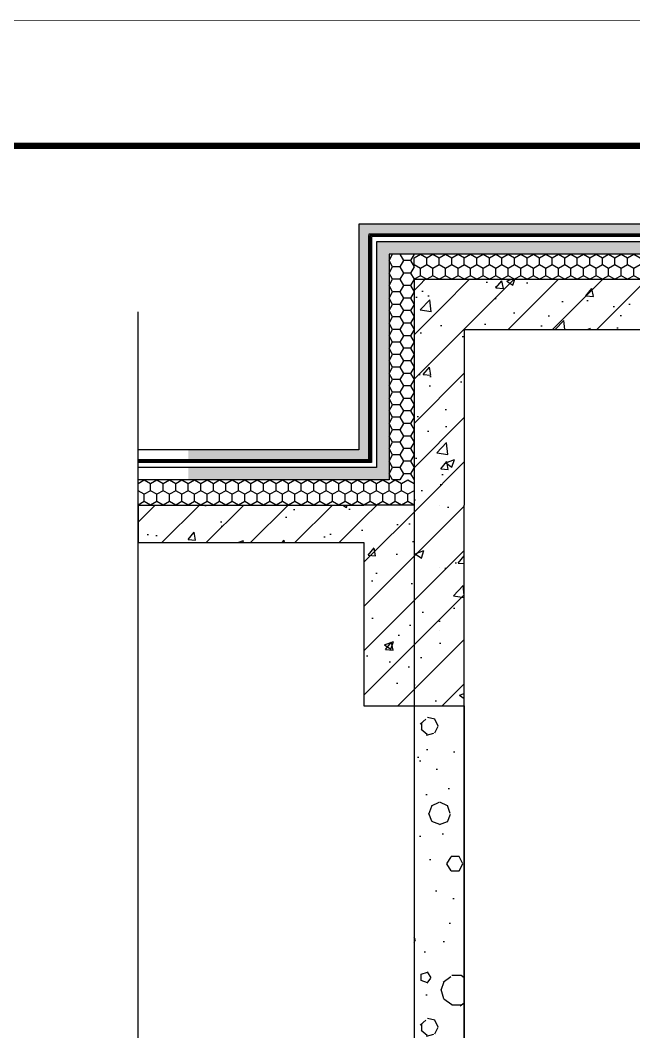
# Model space of a CAD drawing. Extents: x -26219 to 315419, y -160410 to -120810.
# Drawn here: x 287301 to 289746, y -130394 to -126361 of the extents above; entities that cross this region are included whole.
import ezdxf

# ---------------------------------------------------------------- set-up
doc = ezdxf.new("R2010")
doc.units = 0
doc.header["$LTSCALE"] = 1000
doc.header["$MEASUREMENT"] = 0
doc.linetypes.add('104-14# 核心筒$0$DOTE', pattern=[2.42, 2, -0.2, 0.02, -0.2])
for name, color, linetype in [('01-标注_符号', 200, 'Continuous'), ('05-填充_天正', 26, 'Continuous'), ('104-14# 核心筒$0$A_AXIS-轴线', 36, '104-14# 核心筒$0$DOTE'), ('A-O_屋面', 201, 'Continuous'), ('A-O_防水层', 222, 'Continuous'), ('A-SUR_保温', 222, 'Continuous'), ('A_STR-砌块墙', 121, 'Continuous'), ('A_STR-砼墙', 51, 'Continuous'), ('A_STR-砼柱', 51, 'Continuous')]:
    doc.layers.add(name, color=color, linetype=linetype)
pattern_1 = [(45, (0, 0), (-88.38835, 88.38835), []), (50, (0, 0), (358.6301, -31.37607), [37.5, -412.5]), (355, (0, 0), (-69.37567, 376.09607), [30, -330]), (100.4514, (29.9, -2.6), (289.2547, 344.71977), [31.8701, -350.57106]), (46.1842, (0, 100), (533.6205, -82.7595), [56.25, -618.75]), (96.6356, (44.47, 93.1), (467.33135, 487.0589), [47.8051, -525.8565]), (351.1842, (0, 100), (467.331, 487.0593), [45, -495]), (21, (50, 75), (298.45353, -201.30945), [37.5, -412.5]), (326, (50, 75), (121.65767, 362.57502), [30, -330]), (71.4514, (74.87, 58.22), (420.1113, 161.26525), [31.8701, -350.57106]), (37.5, (0, 0), (6.07993, 166.446927), [0, -326, 0, -335, 0, -331.25]), (7.5, (0, 0), (131.53477, 197.20586), [0, -191, 0, -318.5, 0, -126.25]), (327.5, (-111.5, 0), (266.91122, -11.277436), [0, -125, 0, -390, 0, -517.5]), (317.5, (-161.5, 0), (291.59308, 50.05249), [0, -162.5, 0, -259, 0, -367.5])]

# ---------------------------------------------------------------- blocks, each defined once
blk = doc.blocks.new('图框-A1')
for points, const_width in [([(0, 0), (841, 0), (841, 594), (0, 594)], 0.05), ([(766, 584), (25, 584), (25, 10), (766, 10)], 0.5)]:
    blk.add_lwpolyline(points, close=True, dxfattribs=dict(const_width=const_width))
blk = doc.blocks.new('$LinePat$聚苯板')
at = {"color": 0}
for p, q in [((14.8, -8.6), (0, 0)), ((29.7, 0), (14.8, -8.6)), ((14.8, -8.6), (14.8, -25.7)), ((14.8, -25.7), (0, -34.3)), ((0, -34.3), (0, -51.4)), ((29.7, -34.3), (14.8, -25.7)), ((0, -51.4), (14.8, -60)), ((14.8, -60), (29.7, -51.4))]:
    blk.add_line(p, q, dxfattribs=at)
blk = doc.blocks.new('$LinePat$防水层2')
at = {"color": 0}
blk.add_line((0, 0), (600, 0), dxfattribs=at)
blk.add_solid([(150, 0), (450, 0), (150, -100), (450, -100)], dxfattribs=at)

msp = doc.modelspace()

# ---------------------------------------------------------------- hatches: boundary and pattern name
at = {"layer": '05-填充_天正'}
h = msp.add_hatch(dxfattribs=at)
h.set_pattern_fill('钢筋混凝土', color=256, scale=50, style=0)
h.set_pattern_definition(pattern_1)
h.paths.add_polyline_path([(288870.6, -128294.1), (289070.6, -128294.1), (289070.6, -127594.1), (288870.6, -127394.1)])
h = msp.add_hatch(dxfattribs=at)
h.set_pattern_fill('钢筋混凝土', color=256, scale=50, style=0)
h.set_pattern_definition(pattern_1)
h.paths.add_polyline_path([(288870.6, -127394.1), (289070.6, -127594.1), (291170.6, -127594.1), (291370.6, -127394.1)])
h = msp.add_hatch(dxfattribs=at)
h.set_pattern_fill('钢筋混凝土', color=256, scale=50, style=0)
h.set_pattern_definition(pattern_1)
h.paths.add_polyline_path([(288670.6, -128444.1), (288670.6, -128294.1), (287770.6, -128294.1), (287770.6, -128444.1)])
h = msp.add_hatch(dxfattribs=at)
h.set_pattern_fill('钢筋混凝土', color=256, scale=50, style=0)
h.set_pattern_definition(pattern_1)
h.paths.add_polyline_path([(288670.6, -129094.1), (289070.6, -129094.1), (289070.6, -128294.1), (288670.6, -128294.1)])
h = msp.add_hatch(dxfattribs=at)
h.set_pattern_fill('加气混凝土', color=256, scale=50, style=0)
h.set_pattern_definition([(0, (177, -183), (300, 600), [0, -600]), (0, (-174, -264), (300, 600), [0, -600]), (0, (21, -270), (300, 600), [0, -600]), (0, (234, -93), (300, 600), [0, -600]), (0, (-15, -300), (300, 600), [0, -600]), (0, (294, 285), (300, 600), [0, -600]), (0, (111, 237), (300, 600), [0, -600]), (0, (207, 162), (300, 600), [0, -600]), (0, (-282, 150), (300, 600), [0, -600]), (0, (12, 123), (300, 600), [0, -600]), (0, (-102, -30), (300, 600), [0, -600]), (0, (-96, -255), (300, 600), [0, -600]), (0, (129, -279), (300, 600), [0, -600]), (0, (294, -15), (300, 600), [0, -600]), (0, (-267, -108), (300, 600), [0, -600]), (0, (-216, -6), (300, 600), [0, -600]), (0, (18, -48), (300, 600), [0, -600]), (0, (-66, -135), (300, 600), [0, -600]), (0, (-114, 63), (300, 600), [0, -600]), (0, (-39, 288), (300, 600), [0, -600]), (0, (-243, -234), (300, 600), [0, -600]), (0, (87, 165), (300, 600), [0, -600]), (0, (-192, 174), (300, 600), [0, -600]), (0, (-240, 252), (300, 600), [0, -600]), (130.601294, (257.143, 97.143), (-1499.9999834, 1800.000008), [26.3416, -11037.111]), (18.43495, (214.29, 108.57), (1499.999994, 599.999996), [27.1052, -3767.6279]), (90, (214.3, 82.86), (300, 600), [25.7143, -1174.2857]), (161.56505, (240, 74.29), (-1500.000008, 599.999955), [27.1052, -3767.6279]), (53.130102, (240, 74.29), (300, 600), [28.5714, -2971.4285]), (135, (262.86, -231.43), (-300.00004, 599.99996), [24.2437, -1672.8126]), (45, (228.57, -231.43), (300, 600), [24.2437, -1672.8126]), (135, (245.71, -248.57), (-300.00004, 599.99996), [24.2437, -1672.8126]), (45, (245.71, -248.57), (300, 600), [24.2437, -1672.8126]), (116.56505, (-25.7, 171.43), (-5e-05, 1200), [31.9438, -638.8765]), (180, (-40, 200), (-300, 600), [34.2857, -565.7142]), (63.43495, (-88.57, 171.43), (3e-06, 1200), [31.9438, -638.8765]), (116.56505, (-74.3, 142.86), (-5e-05, 1200), [31.9438, -638.8765]), (0, (-74.3, 142.86), (300, 600), [34.2857, -565.7142]), (63.43495, (-40, 142.86), (3e-06, 1200), [31.9438, -638.8765]), (107.102728, (200, -31.429), (-899.9999656, 3000.0000048), [38.8613, -16282.9025]), (143.972626, (188.57, 5.714), (-5699.999928, 4199.999995), [38.8613, -8122.02]), (180, (157.14, 28.6), (-300, 600), [37.1429, -562.8571]), (36.027373, (88.57, 5.714), (5699.999958, 4199.999955), [38.8613, -8122.02]), (71.56505, (77.14, -28.57), (900.000005, 2999.999995), [36.1403, -3758.5928]), (107.102728, (88.571, -65.714), (-899.9999656, 3000.0000048), [38.8613, -16282.9025]), (143.972626, (120, -88.57), (-5699.999928, 4199.999995), [38.8613, -8122.02]), (0, (120, -88.6), (300, 600), [37.1429, -562.8571]), (36.027373, (157.143, -88.57), (5699.999958, 4199.999955), [38.8613, -8122.02]), (71.56505, (188.57, -65.71), (900.000005, 2999.999995), [36.1403, -3758.5928]), (150.255118, (205.714, 248.57), (-900.000002, 599.999993), [23.035, -4814.3196]), (90, (185.7, 237.14), (300, 600), [22.8571, -1177.1427]), (29.74488, (185.714, 237.14), (900, 599.999997), [23.035, -4814.3196]), (116.56505, (65.7, -177.14), (-5e-05, 1200), [31.9438, -638.8765]), (168.690067, (51.43, -148.57), (-2700.000002, 599.999985), [29.1373, -6089.6855]), (41.185925, (0, -162.857), (7499.9999546, 6599.9999423), [30.3718, -12725.802]), (90, (0, -191.43), (300, 600), [28.5714, -1171.4285]), (138.814074, (22.857, -211.429), (-7499.9998667, 6600.000042), [30.3718, -12725.802]), (16.699244, (22.857, -211.429), (9899.9999255, 2999.9999686), [29.8295, -12498.5375]), (60.945396, (51.43, -202.857), (299.9999992, 599.9999947), [29.4161, -12325.3395]), (109.983106, (-185.714, 74.286), (-1500.0000056, 4199.9999889), [33.442, -14012.1975]), (155.556045, (-197.143, 105.714), (-3900.0000149, 1799.9999626), [34.523, -14465.1315]), (24.443955, (-260, 105.714), (3900.000002, 1799.9999913), [34.523, -14465.1315]), (70.016893, (-271.429, 74.286), (1500.0000045, 4199.9999896), [33.442, -14012.1975]), (109.983106, (-260, 42.857), (-1500.0000056, 4199.9999889), [33.442, -14012.1975]), (160.016893, (-228.57, 31.43), (-1500.000001, 599.999973), [33.442, -6989.3775]), (19.983107, (-228.57, 31.43), (1499.999992, 599.999999), [33.442, -6989.3775]), (70.016893, (-197.143, 42.857), (1500.0000045, 4199.9999896), [33.442, -14012.1975]), (122.005383, (37.14, 20), (-300.00004, 599.99997), [26.9542, -5633.434]), (18.43495, (-2.86, 34.29), (1499.999994, 599.999996), [27.1052, -3767.6279]), (90, (-2.86, 8.57), (300, 600), [25.7143, -1174.2857]), (161.56505, (22.86, 0), (-1500.000008, 599.999955), [27.1052, -3767.6279]), (54.462322, (22.857, 0), (2099.999997, 2999.9999955), [24.5781, -10298.2115]), (116.56505, (-137.14, -125.7), (-5e-05, 1200), [31.9438, -638.8765]), (180, (-151.4, -97.14), (-300, 600), [31.4286, -568.5714]), (59.036243, (-200, -125.714), (300.000001, 599.999997), [33.3197, -6963.822]), (120.963756, (-182.857, -154.286), (-300.000041, 599.9999724), [33.3197, -6963.822]), (0, (-182.86, -154.3), (300, 600), [31.4286, -568.5714]), (63.43495, (-151.43, -154.3), (3e-06, 1200), [31.9438, -638.8765])])
h.paths.add_polyline_path([(288870.6, -132894.1), (289070.6, -132894.1), (289070.6, -129094.1), (288870.6, -129094.1)])
at = {"layer": 'A-SUR_保温'}
h = msp.add_hatch(dxfattribs=at)
h.set_pattern_fill('混凝土', color=26, scale=15)
h.set_pattern_definition([(50, (0, 600), (107.589027, -9.41282), [11.25, -123.75]), (355, (0, 600), (-20.8127, 112.82882), [9, -99]), (100.4514, (8.97, 599.22), (86.776407, 103.41593), [9.56103, -105.171317]), (46.1842, (0, 630), (160.08616, -24.82785), [16.875, -185.625]), (96.6356, (13.34, 627.93), (140.199406, 146.11768), [14.34154, -157.75695]), (351.1842, (0, 630), (140.19929, 146.11779), [13.5, -148.5]), (21, (15, 622.5), (89.536058, -60.392834), [11.25, -123.75]), (326, (15, 622.5), (36.4973, 108.772507), [9, -99]), (71.4514, (22.46, 617.47), (126.033394, 48.379575), [9.56103, -105.171317]), (37.5, (0, 600), (1.8239783, 49.934078), [0, -97.8, 0, -100.5, 0, -99.375]), (7.5, (0, 600), (39.460431, 59.161757), [0, -57.3, 0, -95.55, 0, -37.875]), (327.5, (-33.45, 600), (80.0733654, -3.383231), [0, -37.5, 0, -117, 0, -155.25]), (317.5, (-48.45, 600), (87.477925, 15.015747), [0, -48.75, 0, -77.7, 0, -110.25])])
h.paths.add_polyline_path([(291970.6, -128074.1), (291590.6, -128074.1), (291590.6, -127174.1), (288650.6, -127174.1), (288650.6, -128074.1), (287970.6, -128074.1), (287970.6, -128114.1), (288690.6, -128114.1), (288690.6, -127214.1), (291550.6, -127214.1), (291550.6, -128114.1), (291970.6, -128114.1)])
h = msp.add_hatch(dxfattribs=at)
h.set_pattern_fill('加气混凝土', color=26, scale=20)
h.set_pattern_definition([(0, (70.8, 526.8), (120, 240), [0, -240]), (0, (-69.6, 494.4), (120, 240), [0, -240]), (0, (8.4, 492), (120, 240), [0, -240]), (0, (93.6, 562.8), (120, 240), [0, -240]), (0, (-6, 480), (120, 240), [0, -240]), (0, (117.6, 714), (120, 240), [0, -240]), (0, (44.4, 694.8), (120, 240), [0, -240]), (0, (82.8, 664.8), (120, 240), [0, -240]), (0, (-112.8, 660), (120, 240), [0, -240]), (0, (4.8, 649.2), (120, 240), [0, -240]), (0, (-40.8, 588), (120, 240), [0, -240]), (0, (-38.4, 498), (120, 240), [0, -240]), (0, (51.6, 488.4), (120, 240), [0, -240]), (0, (117.6, 594), (120, 240), [0, -240]), (0, (-106.8, 556.8), (120, 240), [0, -240]), (0, (-86.4, 597.6), (120, 240), [0, -240]), (0, (7.2, 580.8), (120, 240), [0, -240]), (0, (-26.4, 546), (120, 240), [0, -240]), (0, (-45.6, 625.2), (120, 240), [0, -240]), (0, (-15.6, 715.2), (120, 240), [0, -240]), (0, (-97.2, 506.4), (120, 240), [0, -240]), (0, (34.8, 666), (120, 240), [0, -240]), (0, (-76.8, 669.6), (120, 240), [0, -240]), (0, (-96, 700.8), (120, 240), [0, -240]), (130.601294, (102.857, 638.857), (-599.99999337, 720.00000315), [10.53662, -4414.8444]), (18.434949, (85.714, 643.43), (599.999998, 239.9999982), [10.8421, -1507.05116]), (90, (85.71, 633.14), (120, 240), [10.28571, -469.71426]), (161.565051, (96, 629.714), (-600.000003, 239.999982), [10.8421, -1507.05116]), (53.130102, (96, 629.714), (120, 240), [11.42857, -1188.5714]), (135, (105.14, 507.43), (-120.000015, 239.999984), [9.69746, -669.12504]), (45, (91.43, 507.43), (120, 240), [9.69746, -669.12504]), (135, (98.286, 500.57), (-120.000015, 239.999984), [9.69746, -669.12504]), (45, (98.286, 500.57), (120, 240), [9.69746, -669.12504]), (116.56505, (-10.29, 668.57), (-2e-05, 479.99999), [12.77753, -255.5506]), (180, (-16, 680), (-120, 240), [13.71429, -226.2857]), (63.43495, (-35.43, 668.57), (1e-06, 480), [12.77753, -255.5506]), (116.56505, (-29.71, 657.14), (-2e-05, 479.99999), [12.77753, -255.5506]), (0, (-29.71, 657.14), (120, 240), [13.71429, -226.2857]), (63.43495, (-16, 657.14), (1e-06, 480), [12.77753, -255.5506]), (107.102728, (80, 587.429), (-359.99998624, 1200.00000194), [15.54454, -6513.161]), (143.972626, (75.429, 602.286), (-2279.9999711, 1679.9999981), [15.54454, -3248.808]), (180, (62.86, 611.43), (-120, 240), [14.85714, -225.14284]), (36.027373, (35.429, 602.286), (2279.99998315, 1679.9999819), [15.54454, -3248.808]), (71.565051, (30.857, 588.57), (360.000002, 1199.999998), [14.45613, -1503.43712]), (107.102728, (35.429, 573.714), (-359.99998624, 1200.00000194), [15.54454, -6513.161]), (143.972626, (48, 564.571), (-2279.9999711, 1679.9999981), [15.54454, -3248.808]), (0, (48, 564.57), (120, 240), [14.85714, -225.14284]), (36.027373, (62.857, 564.571), (2279.99998315, 1679.9999819), [15.54454, -3248.808]), (71.565051, (75.43, 573.714), (360.000002, 1199.999998), [14.45613, -1503.43712]), (150.255118, (82.286, 699.43), (-360.0000009, 239.999997), [9.214, -1925.72784]), (90, (74.29, 694.86), (120, 240), [9.14286, -470.8571]), (29.744881, (74.286, 694.857), (360.0000002, 239.999999), [9.214, -1925.72784]), (116.56505, (26.29, 529.14), (-2e-05, 479.99999), [12.77753, -255.5506]), (168.690067, (20.571, 540.571), (-1080.0000008, 239.999994), [11.6549, -2435.8742]), (41.185925, (0, 534.857), (2999.99998182, 2639.9999769), [12.14874, -5090.3208]), (90, (0, 523.43), (120, 240), [11.42857, -468.5714]), (138.814074, (9.143, 515.429), (-2999.99994668, 2640.0000168), [12.14874, -5090.3208]), (16.699244, (9.143, 515.429), (3959.9999702, 1199.99998743), [11.93178, -4999.415]), (60.945396, (20.571, 518.857), (119.9999997, 239.99999788), [11.76643, -4930.1358]), (109.983106, (-74.286, 629.714), (-600.00000226, 1679.99999555), [13.3768, -5604.879]), (155.556045, (-78.857, 642.286), (-1560.00000595, 719.99998504), [13.8092, -5786.0526]), (24.4439547, (-104, 642.286), (1560.00000078, 719.99999654), [13.8092, -5786.0526]), (70.0168934, (-108.571, 629.714), (600.0000018, 1679.99999583), [13.3768, -5604.879]), (109.983106, (-104, 617.143), (-600.00000226, 1679.99999555), [13.3768, -5604.879]), (160.016893, (-91.429, 612.571), (-600.0000004, 239.9999891), [13.3768, -2795.751]), (19.9831065, (-91.429, 612.571), (599.9999967, 239.9999996), [13.3768, -2795.751]), (70.0168934, (-78.857, 617.143), (600.0000018, 1679.99999583), [13.3768, -5604.879]), (122.005383, (14.857, 608), (-120.0000161, 239.9999877), [10.7817, -2253.3736]), (18.434949, (-1.143, 613.714), (599.999998, 239.9999982), [10.8421, -1507.05116]), (90, (-1.14, 603.43), (120, 240), [10.28571, -469.71426]), (161.565051, (9.143, 600), (-600.000003, 239.999982), [10.8421, -1507.05116]), (54.462322, (9.143, 600), (839.9999988, 1199.9999982), [9.83123, -4119.2846]), (116.56505, (-54.86, 549.71), (-2e-05, 479.99999), [12.77753, -255.5506]), (180, (-60.57, 561.14), (-120, 240), [12.57143, -227.42856]), (59.0362434, (-80, 549.714), (120.0000004, 239.9999988), [13.3279, -2785.5288]), (120.963756, (-73.143, 538.286), (-120.0000164, 239.999989), [13.3279, -2785.5288]), (0, (-73.14, 538.29), (120, 240), [12.57143, -227.42856]), (63.43495, (-60.57, 538.29), (1e-06, 480), [12.77753, -255.5506])])
h.paths.add_polyline_path([(291970.6, -128144.1), (291520.6, -128144.1), (291520.6, -127244.1), (288720.6, -127244.1), (288720.6, -128144.1), (287970.6, -128144.1), (287970.6, -128194.1), (288770.6, -128194.1), (288770.6, -127294.1), (291470.6, -127294.1), (291470.6, -128194.1), (291970.6, -128194.1)])

# ---------------------------------------------------------------- linework, layer by layer
msp.add_line((289070.6, -148644.1), (289070.6, -128294.1))
at = {"layer": '01-标注_符号'}
msp.add_lwpolyline([(287770.6, -151653.3), (287770.6, -139644.9), (287665.6, -139606.6), (287875.6, -139569.6), (287770.6, -139532.4), (287770.6, -127524)], dxfattribs=at)
at = {"layer": '104-14# 核心筒$0$A_AXIS-轴线'}
msp.add_line((288870.6, -127394.1), (288870.6, -151543.2), dxfattribs=at)
at = {"layer": 'A-O_屋面'}
for points in [[(291970.6, -128074.1), (291590.6, -128074.1), (291590.6, -127174.1), (288650.6, -127174.1), (288650.6, -128074.1), (287770.6, -128074.1)], [(291970.6, -128114.1), (291550.6, -128114.1), (291550.6, -127214.1), (288690.6, -127214.1), (288690.6, -128114.1), (287770.6, -128114.1)], [(291970.6, -128119.1), (291545.6, -128119.1), (291545.6, -127219.1), (288695.6, -127219.1), (288695.6, -128119.1), (287770.6, -128119.1)], [(291970.6, -128124.1), (291540.6, -128124.1), (291540.6, -127224.1), (288700.6, -127224.1), (288700.6, -128124.1), (287770.6, -128124.1)], [(291970.6, -128144.1), (291520.6, -128144.1), (291520.6, -127244.1), (288720.6, -127244.1), (288720.6, -128144.1), (287770.6, -128144.1)], [(291970.6, -128194.1), (291470.6, -128194.1), (291470.6, -127294.1), (288770.6, -127294.1), (288770.6, -128194.1), (287770.6, -128194.1)]]:
    msp.add_lwpolyline(points, dxfattribs=at)
at = {"layer": 'A_STR-砌块墙'}
for p, q in [((288970.6, -128294.1), (288970.6, -128294.1)), ((288970.6, -128544.1), (288970.6, -128544.1)), ((288970.6, -128794.1), (288970.6, -128794.1)), ((288870.6, -129094.1), (288870.6, -132894.1)), ((289070.6, -129094.1), (289070.6, -132894.1))]:
    msp.add_line(p, q, dxfattribs=at)
at = {"layer": 'A_STR-砼墙'}
for p, q in [((288870.6, -127394.1), (288870.6, -128294.1)), ((288870.6, -127394.1), (291370.6, -127394.1)), ((289070.6, -127594.1), (289070.6, -128294.1)), ((289070.6, -127594.1), (291170.6, -127594.1)), ((287770.6, -128294.1), (288670.6, -128294.1)), ((287770.6, -128294.1), (287770.6, -128444.1)), ((287770.6, -128444.1), (288670.6, -128444.1))]:
    msp.add_line(p, q, dxfattribs=at)
at = {"layer": 'A_STR-砼柱'}
for p, q in [((288870.6, -128294.1), (288670.6, -128294.1)), ((289070.6, -129094.1), (289070.6, -128294.1)), ((288670.6, -128444.1), (288670.6, -129094.1)), ((288670.6, -129094.1), (289070.6, -129094.1))]:
    msp.add_line(p, q, dxfattribs=at)

# ---------------------------------------------------------------- block references
at = {"xscale": 50, "yscale": 50, "zscale": 50}
msp.add_blockref('图框-A1', (273367.6, -156062.5), dxfattribs=at)
at = {"layer": 'A-O_防水层'}
for p, xscale, yscale, zscale, rotation in [((288690.6, -127249.1), 0.04999999999957234, 0.04999999999957234, 0.04999999999957234, 90.00000000037056), ((288695.6, -127254.1), 0.04999999999956992, 0.04999999999956992, 0.04999999999956992, 90.00000000037056), ((288690.6, -127279.1), 0.04999999999957234, 0.04999999999957234, 0.04999999999957234, 90.00000000037056), ((288695.6, -127284.1), 0.04999999999956992, 0.04999999999956992, 0.04999999999956992, 90.00000000037056), ((288690.6, -127309.1), 0.04999999999957234, 0.04999999999957234, 0.04999999999957234, 90.00000000037056), ((288690.6, -127339.1), 0.04999999999957234, 0.04999999999957234, 0.04999999999957234, 90.00000000037056), ((288695.6, -127314.1), 0.04999999999956992, 0.04999999999956992, 0.04999999999956992, 90.00000000037056), ((288695.6, -127344.1), 0.04999999999956992, 0.04999999999956992, 0.04999999999956992, 90.00000000037056), ((288690.6, -127369.1), 0.04999999999957234, 0.04999999999957234, 0.04999999999957234, 90.00000000037056), ((288695.6, -127374.1), 0.04999999999956992, 0.04999999999956992, 0.04999999999956992, 90.00000000037056), ((288690.6, -127399.1), 0.04999999999957234, 0.04999999999957234, 0.04999999999957234, 90.00000000037056), ((288695.6, -127404.1), 0.04999999999956992, 0.04999999999956992, 0.04999999999956992, 90.00000000037056), ((288690.6, -127429.1), 0.04999999999957234, 0.04999999999957234, 0.04999999999957234, 90.00000000037056), ((288690.6, -127459.1), 0.04999999999957234, 0.04999999999957234, 0.04999999999957234, 90.00000000037056), ((288695.6, -127434.1), 0.04999999999956992, 0.04999999999956992, 0.04999999999956992, 90.00000000037056), ((288695.6, -127464.1), 0.04999999999956992, 0.04999999999956992, 0.04999999999956992, 90.00000000037056), ((288690.6, -127489.1), 0.04999999999957234, 0.04999999999957234, 0.04999999999957234, 90.00000000037056), ((288695.6, -127494.1), 0.04999999999956992, 0.04999999999956992, 0.04999999999956992, 90.00000000037056), ((288690.6, -127519.1), 0.04999999999957234, 0.04999999999957234, 0.04999999999957234, 90.00000000037056), ((288695.6, -127524.1), 0.04999999999956992, 0.04999999999956992, 0.04999999999956992, 90.00000000037056), ((288690.6, -127549.1), 0.04999999999957234, 0.04999999999957234, 0.04999999999957234, 90.00000000037056), ((288690.6, -127579.1), 0.04999999999957234, 0.04999999999957234, 0.04999999999957234, 90.00000000037056), ((288695.6, -127554.1), 0.04999999999956992, 0.04999999999956992, 0.04999999999956992, 90.00000000037056), ((288695.6, -127584.1), 0.04999999999956992, 0.04999999999956992, 0.04999999999956992, 90.00000000037056), ((288690.6, -127609.1), 0.04999999999957234, 0.04999999999957234, 0.04999999999957234, 90.00000000037056), ((288695.6, -127614.1), 0.04999999999956992, 0.04999999999956992, 0.04999999999956992, 90.00000000037056), ((288690.6, -127639.1), 0.04999999999957234, 0.04999999999957234, 0.04999999999957234, 90.00000000037056), ((288695.6, -127644.1), 0.04999999999956992, 0.04999999999956992, 0.04999999999956992, 90.00000000037056), ((288690.6, -127669.1), 0.04999999999957234, 0.04999999999957234, 0.04999999999957234, 90.00000000037056), ((288690.6, -127699.1), 0.04999999999957234, 0.04999999999957234, 0.04999999999957234, 90.00000000037056), ((288695.6, -127674.1), 0.04999999999956992, 0.04999999999956992, 0.04999999999956992, 90.00000000037056), ((288695.6, -127704.1), 0.04999999999956992, 0.04999999999956992, 0.04999999999956992, 90.00000000037056), ((288690.6, -127729.1), 0.04999999999957234, 0.04999999999957234, 0.04999999999957234, 90.00000000037056), ((288695.6, -127734.1), 0.04999999999956992, 0.04999999999956992, 0.04999999999956992, 90.00000000037056), ((288690.6, -127759.1), 0.04999999999957234, 0.04999999999957234, 0.04999999999957234, 90.00000000037056), ((288690.6, -127789.1), 0.04999999999957234, 0.04999999999957234, 0.04999999999957234, 90.00000000037056), ((288695.6, -127764.1), 0.04999999999956992, 0.04999999999956992, 0.04999999999956992, 90.00000000037056), ((288690.6, -127819.1), 0.04999999999957234, 0.04999999999957234, 0.04999999999957234, 90.00000000037056), ((288695.6, -127794.1), 0.04999999999956992, 0.04999999999956992, 0.04999999999956992, 90.00000000037056), ((288695.6, -127824.1), 0.04999999999956992, 0.04999999999956992, 0.04999999999956992, 90.00000000037056), ((288690.6, -127849.1), 0.04999999999957234, 0.04999999999957234, 0.04999999999957234, 90.00000000037056), ((288695.6, -127854.1), 0.04999999999956992, 0.04999999999956992, 0.04999999999956992, 90.00000000037056), ((288690.6, -127879.1), 0.04999999999957234, 0.04999999999957234, 0.04999999999957234, 90.00000000037056), ((288690.6, -127909.1), 0.04999999999957234, 0.04999999999957234, 0.04999999999957234, 90.00000000037056), ((288695.6, -127884.1), 0.04999999999956992, 0.04999999999956992, 0.04999999999956992, 90.00000000037056), ((288690.6, -127939.1), 0.04999999999957234, 0.04999999999957234, 0.04999999999957234, 90.00000000037056), ((288695.6, -127914.1), 0.04999999999956992, 0.04999999999956992, 0.04999999999956992, 90.00000000037056), ((288695.6, -127944.1), 0.04999999999956992, 0.04999999999956992, 0.04999999999956992, 90.00000000037056), ((288690.6, -127969.1), 0.04999999999957234, 0.04999999999957234, 0.04999999999957234, 90.00000000037056), ((288695.6, -127974.1), 0.04999999999956992, 0.04999999999956992, 0.04999999999956992, 90.00000000037056), ((288690.6, -127999.1), 0.04999999999957234, 0.04999999999957234, 0.04999999999957234, 90.00000000037056), ((288690.6, -128029.1), 0.04999999999957234, 0.04999999999957234, 0.04999999999957234, 90.00000000037056), ((288695.6, -128004.1), 0.04999999999956992, 0.04999999999956992, 0.04999999999956992, 90.00000000037056), ((288690.6, -128059.1), 0.04999999999957234, 0.04999999999957234, 0.04999999999957234, 90.00000000037056), ((288695.6, -128034.1), 0.04999999999956992, 0.04999999999956992, 0.04999999999956992, 90.00000000037056), ((288695.6, -128064.1), 0.04999999999956992, 0.04999999999956992, 0.04999999999956992, 90.00000000037056), ((288690.6, -128089.1), 0.04999999999957234, 0.04999999999957234, 0.04999999999957234, 90.00000000037056), ((288695.6, -128094.1), 0.04999999999956992, 0.04999999999956992, 0.04999999999956992, 90.00000000037056), ((287770.6, -128114.1), 0.05138888888895034, 0.05, 0.05, 4.759211203761641e-10), ((287770.6, -128119.1), 0.05000000000006258, 0.05000000000006258, 0.05000000000006258, 4.760519637926631e-10), ((287800.6, -128119.1), 0.05000000000006258, 0.05000000000006258, 0.05000000000006258, 4.760519637926631e-10), ((287801.5, -128114.1), 0.05138888888895034, 0.05, 0.05, 4.759211203761641e-10), ((287830.6, -128119.1), 0.05000000000006258, 0.05000000000006258, 0.05000000000006258, 4.760519637926631e-10), ((287832.3, -128114.1), 0.05138888888895034, 0.05, 0.05, 4.759211203761641e-10), ((287860.6, -128119.1), 0.05000000000006258, 0.05000000000006258, 0.05000000000006258, 4.760519637926631e-10), ((287863.1, -128114.1), 0.05138888888895034, 0.05, 0.05, 4.759211203761641e-10), ((287890.6, -128119.1), 0.05000000000006258, 0.05000000000006258, 0.05000000000006258, 4.760519637926631e-10), ((287894, -128114.1), 0.05138888888895034, 0.05, 0.05, 4.759211203761641e-10), ((287920.6, -128119.1), 0.05000000000006258, 0.05000000000006258, 0.05000000000006258, 4.760519637926631e-10), ((287924.8, -128114.1), 0.05138888888895034, 0.05, 0.05, 4.759211203761641e-10), ((287950.6, -128119.1), 0.05000000000006258, 0.05000000000006258, 0.05000000000006258, 4.760519637926631e-10), ((287955.6, -128114.1), 0.05138888888895034, 0.05, 0.05, 4.759211203761641e-10), ((287980.6, -128119.1), 0.05000000000006258, 0.05000000000006258, 0.05000000000006258, 4.760519637926631e-10), ((287986.5, -128114.1), 0.05138888888895034, 0.05, 0.05, 4.759211203761641e-10), ((288010.6, -128119.1), 0.05000000000006258, 0.05000000000006258, 0.05000000000006258, 4.760519637926631e-10), ((288017.3, -128114.1), 0.05138888888895034, 0.05, 0.05, 4.759211203761641e-10), ((288040.6, -128119.1), 0.05000000000006258, 0.05000000000006258, 0.05000000000006258, 4.760519637926631e-10), ((288048.1, -128114.1), 0.05138888888895034, 0.05, 0.05, 4.759211203761641e-10), ((288070.6, -128119.1), 0.05000000000006258, 0.05000000000006258, 0.05000000000006258, 4.760519637926631e-10), ((288079, -128114.1), 0.05138888888895034, 0.05, 0.05, 4.759211203761641e-10), ((288100.6, -128119.1), 0.05000000000006258, 0.05000000000006258, 0.05000000000006258, 4.760519637926631e-10), ((288109.8, -128114.1), 0.05138888888895034, 0.05, 0.05, 4.759211203761641e-10), ((288130.6, -128119.1), 0.05000000000006258, 0.05000000000006258, 0.05000000000006258, 4.760519637926631e-10), ((288140.6, -128114.1), 0.05138888888895034, 0.05, 0.05, 4.759211203761641e-10), ((288160.6, -128119.1), 0.05000000000006258, 0.05000000000006258, 0.05000000000006258, 4.760519637926631e-10), ((288171.5, -128114.1), 0.05138888888895034, 0.05, 0.05, 4.759211203761641e-10), ((288190.6, -128119.1), 0.05000000000006258, 0.05000000000006258, 0.05000000000006258, 4.760519637926631e-10), ((288202.3, -128114.1), 0.05138888888895034, 0.05, 0.05, 4.759211203761641e-10), ((288220.6, -128119.1), 0.05000000000006258, 0.05000000000006258, 0.05000000000006258, 4.760519637926631e-10), ((288233.1, -128114.1), 0.05138888888895034, 0.05, 0.05, 4.759211203761641e-10), ((288250.6, -128119.1), 0.05000000000006258, 0.05000000000006258, 0.05000000000006258, 4.760519637926631e-10), ((288264, -128114.1), 0.05138888888895034, 0.05, 0.05, 4.759211203761641e-10), ((288280.6, -128119.1), 0.05000000000006258, 0.05000000000006258, 0.05000000000006258, 4.760519637926631e-10), ((288294.8, -128114.1), 0.05138888888895034, 0.05, 0.05, 4.759211203761641e-10), ((288310.6, -128119.1), 0.05000000000006258, 0.05000000000006258, 0.05000000000006258, 4.760519637926631e-10), ((288325.6, -128114.1), 0.05138888888895034, 0.05, 0.05, 4.759211203761641e-10), ((288340.6, -128119.1), 0.05000000000006258, 0.05000000000006258, 0.05000000000006258, 4.760519637926631e-10), ((288356.5, -128114.1), 0.05138888888895034, 0.05, 0.05, 4.759211203761641e-10), ((288370.6, -128119.1), 0.05000000000006258, 0.05000000000006258, 0.05000000000006258, 4.760519637926631e-10), ((288387.3, -128114.1), 0.05138888888895034, 0.05, 0.05, 4.759211203761641e-10), ((288400.6, -128119.1), 0.05000000000006258, 0.05000000000006258, 0.05000000000006258, 4.760519637926631e-10), ((288418.1, -128114.1), 0.05138888888895034, 0.05, 0.05, 4.759211203761641e-10), ((288430.6, -128119.1), 0.05000000000006258, 0.05000000000006258, 0.05000000000006258, 4.760519637926631e-10), ((288449, -128114.1), 0.05138888888895034, 0.05, 0.05, 4.759211203761641e-10), ((288460.6, -128119.1), 0.05000000000006258, 0.05000000000006258, 0.05000000000006258, 4.760519637926631e-10), ((288479.8, -128114.1), 0.05138888888895034, 0.05, 0.05, 4.759211203761641e-10), ((288490.6, -128119.1), 0.05000000000006258, 0.05000000000006258, 0.05000000000006258, 4.760519637926631e-10), ((288510.6, -128114.1), 0.05138888888895034, 0.05, 0.05, 4.759211203761641e-10), ((288520.6, -128119.1), 0.05000000000006258, 0.05000000000006258, 0.05000000000006258, 4.760519637926631e-10), ((288541.5, -128114.1), 0.05138888888895034, 0.05, 0.05, 4.759211203761641e-10), ((288550.6, -128119.1), 0.05000000000006258, 0.05000000000006258, 0.05000000000006258, 4.760519637926631e-10), ((288572.3, -128114.1), 0.05138888888895034, 0.05, 0.05, 4.759211203761641e-10), ((288580.6, -128119.1), 0.05000000000006258, 0.05000000000006258, 0.05000000000006258, 4.760519637926631e-10), ((288603.1, -128114.1), 0.05138888888895034, 0.05, 0.05, 4.759211203761641e-10), ((288610.6, -128119.1), 0.05000000000006258, 0.05000000000006258, 0.05000000000006258, 4.760519637926631e-10), ((288634, -128114.1), 0.05138888888895034, 0.05, 0.05, 4.759211203761641e-10), ((288640.6, -128119.1), 0.05000000000006258, 0.05000000000006258, 0.05000000000006258, 4.760519637926631e-10), ((288664.8, -128114.1), 0.05138888888895034, 0.05, 0.05, 4.759211203761641e-10), ((288670.6, -128119.1), 0.05000000000006258, 0.05000000000006258, 0.05000000000006258, 4.760519637926631e-10), ((288690.6, -128119.1), 0.04999999999957234, 0.04999999999957234, 0.04999999999957234, 90.00000000037056), ((288695.6, -128124.1), 0.04999999999956992, 0.04999999999956992, 0.04999999999956992, 90.00000000037056)]:
    msp.add_blockref('$LinePat$防水层2', p, dxfattribs=dict(at, xscale=xscale, yscale=yscale, zscale=zscale, rotation=rotation))
for p, xscale, yscale, zscale in [((288695.6, -127214.1), 0.05000000000011132, 0.05000000000011132, 0.05000000000011132), ((288700.6, -127219.1), 0.05035460992918948, 0.05, 0.05), ((288725.6, -127214.1), 0.05000000000011132, 0.05000000000011132, 0.05000000000011132), ((288730.8, -127219.1), 0.05035460992918948, 0.05, 0.05), ((288755.6, -127214.1), 0.05000000000011132, 0.05000000000011132, 0.05000000000011132), ((288761.1, -127219.1), 0.05035460992918948, 0.05, 0.05), ((288785.6, -127214.1), 0.05000000000011132, 0.05000000000011132, 0.05000000000011132), ((288791.3, -127219.1), 0.05035460992918948, 0.05, 0.05), ((288815.6, -127214.1), 0.05000000000011132, 0.05000000000011132, 0.05000000000011132), ((288821.5, -127219.1), 0.05035460992918948, 0.05, 0.05), ((288845.6, -127214.1), 0.05000000000011132, 0.05000000000011132, 0.05000000000011132), ((288851.7, -127219.1), 0.05035460992918948, 0.05, 0.05), ((288875.6, -127214.1), 0.05000000000011132, 0.05000000000011132, 0.05000000000011132), ((288881.9, -127219.1), 0.05035460992918948, 0.05, 0.05), ((288905.6, -127214.1), 0.05000000000011132, 0.05000000000011132, 0.05000000000011132), ((288912.1, -127219.1), 0.05035460992918948, 0.05, 0.05), ((288935.6, -127214.1), 0.05000000000011132, 0.05000000000011132, 0.05000000000011132), ((288942.3, -127219.1), 0.05035460992918948, 0.05, 0.05), ((288965.6, -127214.1), 0.05000000000011132, 0.05000000000011132, 0.05000000000011132), ((288972.5, -127219.1), 0.05035460992918948, 0.05, 0.05), ((288995.6, -127214.1), 0.05000000000011132, 0.05000000000011132, 0.05000000000011132), ((289002.8, -127219.1), 0.05035460992918948, 0.05, 0.05), ((289025.6, -127214.1), 0.05000000000011132, 0.05000000000011132, 0.05000000000011132), ((289033, -127219.1), 0.05035460992918948, 0.05, 0.05), ((289055.6, -127214.1), 0.05000000000011132, 0.05000000000011132, 0.05000000000011132), ((289063.2, -127219.1), 0.05035460992918948, 0.05, 0.05), ((289085.6, -127214.1), 0.05000000000011132, 0.05000000000011132, 0.05000000000011132), ((289093.4, -127219.1), 0.05035460992918948, 0.05, 0.05), ((289115.6, -127214.1), 0.05000000000011132, 0.05000000000011132, 0.05000000000011132), ((289123.6, -127219.1), 0.05035460992918948, 0.05, 0.05), ((289145.6, -127214.1), 0.05000000000011132, 0.05000000000011132, 0.05000000000011132), ((289153.8, -127219.1), 0.05035460992918948, 0.05, 0.05), ((289175.6, -127214.1), 0.05000000000011132, 0.05000000000011132, 0.05000000000011132), ((289184, -127219.1), 0.05035460992918948, 0.05, 0.05), ((289205.6, -127214.1), 0.05000000000011132, 0.05000000000011132, 0.05000000000011132), ((289214.2, -127219.1), 0.05035460992918948, 0.05, 0.05), ((289235.6, -127214.1), 0.05000000000011132, 0.05000000000011132, 0.05000000000011132), ((289244.5, -127219.1), 0.05035460992918948, 0.05, 0.05), ((289265.6, -127214.1), 0.05000000000011132, 0.05000000000011132, 0.05000000000011132), ((289274.7, -127219.1), 0.05035460992918948, 0.05, 0.05), ((289295.6, -127214.1), 0.05000000000011132, 0.05000000000011132, 0.05000000000011132), ((289304.9, -127219.1), 0.05035460992918948, 0.05, 0.05), ((289325.6, -127214.1), 0.05000000000011132, 0.05000000000011132, 0.05000000000011132), ((289335.1, -127219.1), 0.05035460992918948, 0.05, 0.05), ((289355.6, -127214.1), 0.05000000000011132, 0.05000000000011132, 0.05000000000011132), ((289365.3, -127219.1), 0.05035460992918948, 0.05, 0.05), ((289385.6, -127214.1), 0.05000000000011132, 0.05000000000011132, 0.05000000000011132), ((289395.5, -127219.1), 0.05035460992918948, 0.05, 0.05), ((289415.6, -127214.1), 0.05000000000011132, 0.05000000000011132, 0.05000000000011132), ((289425.7, -127219.1), 0.05035460992918948, 0.05, 0.05), ((289445.6, -127214.1), 0.05000000000011132, 0.05000000000011132, 0.05000000000011132), ((289455.9, -127219.1), 0.05035460992918948, 0.05, 0.05), ((289475.6, -127214.1), 0.05000000000011132, 0.05000000000011132, 0.05000000000011132), ((289486.2, -127219.1), 0.05035460992918948, 0.05, 0.05), ((289505.6, -127214.1), 0.05000000000011132, 0.05000000000011132, 0.05000000000011132), ((289516.4, -127219.1), 0.05035460992918948, 0.05, 0.05), ((289535.6, -127214.1), 0.05000000000011132, 0.05000000000011132, 0.05000000000011132), ((289546.6, -127219.1), 0.05035460992918948, 0.05, 0.05), ((289565.6, -127214.1), 0.05000000000011132, 0.05000000000011132, 0.05000000000011132), ((289576.8, -127219.1), 0.05035460992918948, 0.05, 0.05), ((289595.6, -127214.1), 0.05000000000011132, 0.05000000000011132, 0.05000000000011132), ((289607, -127219.1), 0.05035460992918948, 0.05, 0.05), ((289625.6, -127214.1), 0.05000000000011132, 0.05000000000011132, 0.05000000000011132), ((289637.2, -127219.1), 0.05035460992918948, 0.05, 0.05), ((289655.6, -127214.1), 0.05000000000011132, 0.05000000000011132, 0.05000000000011132), ((289667.4, -127219.1), 0.05035460992918948, 0.05, 0.05), ((289685.6, -127214.1), 0.05000000000011132, 0.05000000000011132, 0.05000000000011132), ((289697.6, -127219.1), 0.05035460992918948, 0.05, 0.05), ((289715.6, -127214.1), 0.05000000000011132, 0.05000000000011132, 0.05000000000011132), ((289727.9, -127219.1), 0.05035460992918948, 0.05, 0.05), ((289745.6, -127214.1), 0.05000000000011132, 0.05000000000011132, 0.05000000000011132)]:
    msp.add_blockref('$LinePat$防水层2', p, dxfattribs=dict(at, xscale=xscale, yscale=yscale, zscale=zscale))
at = {"layer": 'A-SUR_保温', "color": 26, "yscale": 1.666666666666667, "zscale": 1.666666666666667}
for p, xscale, rotation in [((288870.6, -127344.1), -1.683938285135017, 270), ((288870.6, -127394.1), -1.68393828513995, 180), ((288920.6, -127394.1), -1.68393828513995, 180), ((288970.6, -127394.1), -1.68393828513995, 180), ((289020.6, -127394.1), -1.68393828513995, 180), ((289070.6, -127394.1), -1.68393828513995, 180), ((289120.6, -127394.1), -1.68393828513995, 180), ((289170.6, -127394.1), -1.68393828513995, 180), ((289220.6, -127394.1), -1.68393828513995, 180), ((289270.6, -127394.1), -1.68393828513995, 180), ((289320.6, -127394.1), -1.68393828513995, 180), ((289370.6, -127394.1), -1.68393828513995, 180), ((289420.6, -127394.1), -1.68393828513995, 180), ((289470.6, -127394.1), -1.68393828513995, 180), ((289520.6, -127394.1), -1.68393828513995, 180), ((289570.6, -127394.1), -1.68393828513995, 180), ((289620.6, -127394.1), -1.68393828513995, 180), ((289670.6, -127394.1), -1.68393828513995, 180), ((289720.6, -127394.1), -1.68393828513995, 180), ((288870.6, -127394.1), -1.683938285135017, 270), ((288870.6, -127444.1), -1.683938285135017, 270), ((288870.6, -127494.1), -1.683938285135017, 270), ((288870.6, -127544.1), -1.683938285135017, 270), ((288870.6, -127594.1), -1.683938285135017, 270), ((288870.6, -127644.1), -1.683938285135017, 270), ((288870.6, -127694.1), -1.683938285135017, 270), ((288870.6, -127744.1), -1.683938285135017, 270), ((288870.6, -127794.1), -1.683938285135017, 270), ((288870.6, -127844.1), -1.683938285135017, 270), ((288870.6, -127894.1), -1.683938285135017, 270), ((288870.6, -127944.1), -1.683938285135017, 270), ((288870.6, -127994.1), -1.683938285135017, 270), ((288870.6, -128044.1), -1.683938285135017, 270), ((288870.6, -128094.1), -1.683938285135017, 270), ((288870.6, -128144.1), -1.683938285135017, 270), ((288870.6, -128194.1), -1.683938285135017, 270), ((287770.6, -128294.1), -1.683938285130044, 180), ((287820.6, -128294.1), -1.683938285130044, 180), ((287870.6, -128294.1), -1.683938285130044, 180), ((287920.6, -128294.1), -1.683938285130044, 180), ((287970.6, -128294.1), -1.683938285130044, 180), ((288020.6, -128294.1), -1.683938285130044, 180), ((288070.6, -128294.1), -1.683938285130044, 180), ((288120.6, -128294.1), -1.683938285130044, 180), ((288170.6, -128294.1), -1.683938285130044, 180), ((288220.6, -128294.1), -1.683938285130044, 180), ((288270.6, -128294.1), -1.683938285130044, 180), ((288320.6, -128294.1), -1.683938285130044, 180), ((288370.6, -128294.1), -1.683938285130044, 180), ((288420.6, -128294.1), -1.683938285130044, 180), ((288470.6, -128294.1), -1.683938285130044, 180), ((288520.6, -128294.1), -1.683938285130044, 180), ((288570.6, -128294.1), -1.683938285130044, 180), ((288620.6, -128294.1), -1.683938285130044, 180), ((288670.6, -128294.1), -1.683938285130044, 180), ((288720.6, -128294.1), -1.683938285130044, 180), ((288770.6, -128294.1), -1.683938285130044, 180), ((288820.6, -128294.1), -1.683938285130044, 180)]:
    msp.add_blockref('$LinePat$聚苯板', p, dxfattribs=dict(at, xscale=xscale, rotation=rotation))

doc.saveas('drawing.dxf')
